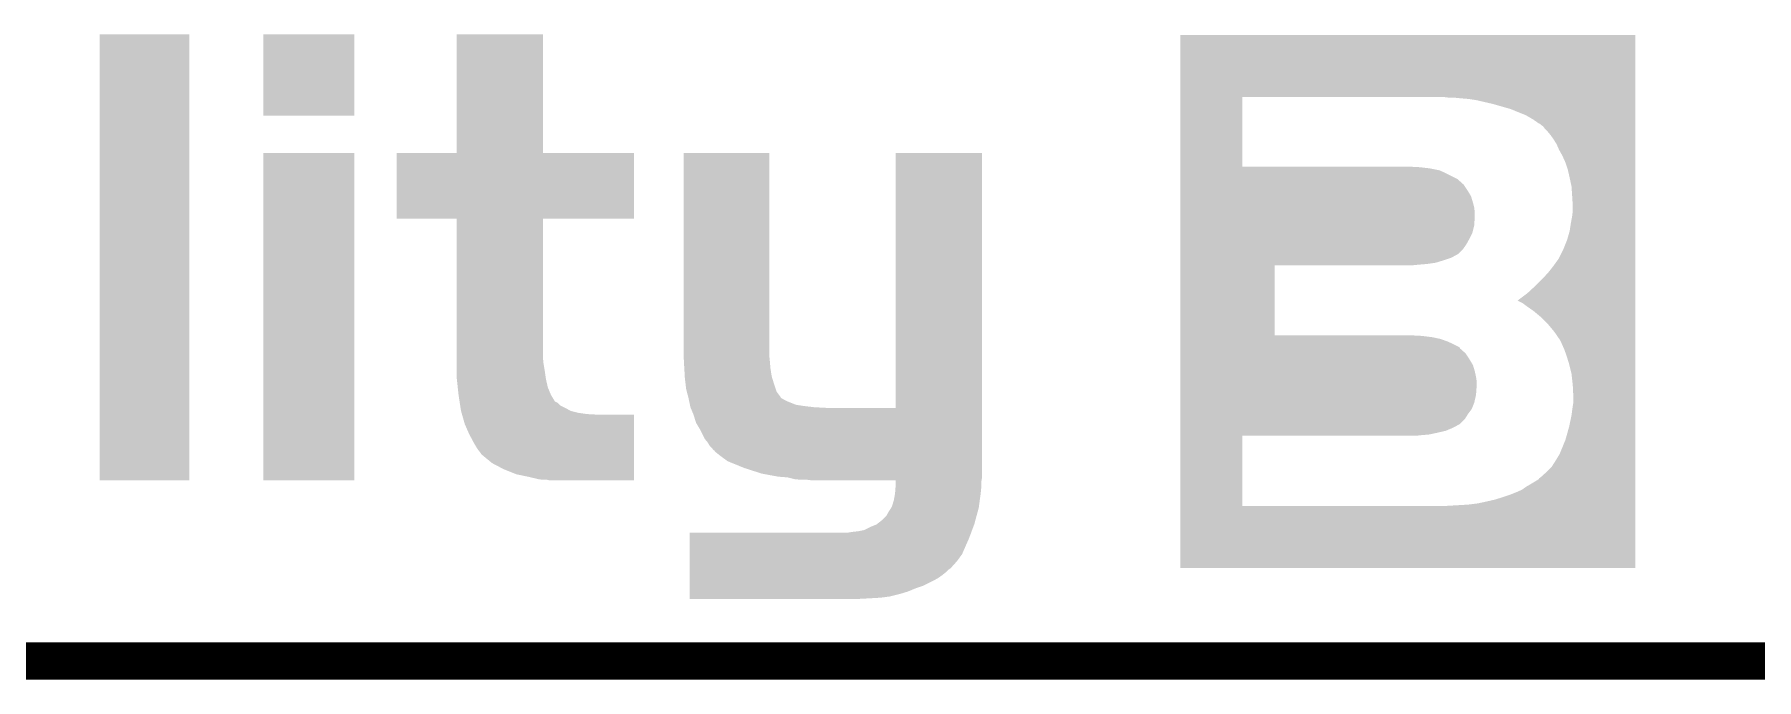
# Model space of a CAD drawing. Extents: x -0.05 to 0.95, y -0.15 to 1.54.
# Drawn here: x 0.3572 to 0.6349, y -0.153 to -0.049 of the extents above; entities that cross this region are included whole.
import ezdxf

# ---------------------------------------------------------------- set-up
doc = ezdxf.new("R2010")
doc.units = 0
doc.layers.add('AIR_QUALITY3_CLICK_V100_GKO', color=5, linetype='CONTINUOUS')
doc.layers.add('AIR_QUALITY3_CLICK_V100_GTO', color=14, linetype='CONTINUOUS')

msp = doc.modelspace()

# ---------------------------------------------------------------- linework, layer by layer
at = {"layer": 'AIR_QUALITY3_CLICK_V100_GKO', "const_width": 0.006}
for points in [[(-0.05, -0.15), (0.85, -0.15)], [(-0.05, -0.15), (0.8492, -0.15)]]:
    msp.add_lwpolyline(points, dxfattribs=at)
at = {"layer": 'AIR_QUALITY3_CLICK_V100_GTO'}
for points in [[(0.3677, -0.1209), (0.3677, -0.049), (0.3822, -0.1209), (0.3822, -0.049)], [(0.3677, -0.049), (0.3677, -0.049), (0.3822, -0.049), (0.3677, -0.049)], [(0.3941, -0.0621), (0.3941, -0.049), (0.4088, -0.0621), (0.4088, -0.049)], [(0.3941, -0.049), (0.3941, -0.049), (0.4088, -0.049), (0.3941, -0.049)], [(0.4253, -0.0681), (0.4253, -0.049), (0.4392, -0.0681), (0.4392, -0.049)], [(0.4253, -0.049), (0.4253, -0.049), (0.4392, -0.049), (0.4253, -0.049)], [(0.542, -0.0591), (0.542, -0.0491), (0.6154, -0.0591), (0.6154, -0.0491)], [(0.542, -0.0491), (0.542, -0.0491), (0.6154, -0.0491), (0.542, -0.0491)], [(0.542, -0.0703), (0.542, -0.0591), (0.552, -0.0703), (0.552, -0.0591)], [(0.542, -0.0591), (0.542, -0.0591), (0.552, -0.0591), (0.5846, -0.0591)], [(0.5854, -0.0592), (0.5846, -0.0591), (0.6154, -0.0592), (0.6154, -0.0591)], [(0.5873, -0.0593), (0.5863, -0.0592), (0.6154, -0.0593), (0.6154, -0.0592)], [(0.5885, -0.0594), (0.5873, -0.0593), (0.6154, -0.0594), (0.6154, -0.0593)], [(0.5898, -0.0596), (0.5885, -0.0594), (0.6154, -0.0596), (0.6154, -0.0594)], [(0.5924, -0.0602), (0.5898, -0.0596), (0.6154, -0.0602), (0.6154, -0.0596)], [(0.5952, -0.061), (0.5924, -0.0602), (0.6154, -0.061), (0.6154, -0.0602)], [(0.5977, -0.062), (0.5952, -0.061), (0.6154, -0.062), (0.6154, -0.061)], [(0.5989, -0.0627), (0.5977, -0.062), (0.6154, -0.0627), (0.6154, -0.062)], [(0.5999, -0.0634), (0.5989, -0.0627), (0.6154, -0.0634), (0.6154, -0.0627)], [(0.6002, -0.0636), (0.6, -0.0634), (0.6154, -0.0636), (0.6154, -0.0634)], [(0.6005, -0.0638), (0.6002, -0.0636), (0.6154, -0.0638), (0.6154, -0.0636)], [(0.6008, -0.0642), (0.6005, -0.0638), (0.6154, -0.0642), (0.6154, -0.0638)], [(0.6012, -0.0646), (0.6008, -0.0642), (0.6154, -0.0646), (0.6154, -0.0642)], [(0.6017, -0.0652), (0.6012, -0.0646), (0.6154, -0.0652), (0.6154, -0.0646)], [(0.6022, -0.0659), (0.6017, -0.0652), (0.6154, -0.0659), (0.6154, -0.0652)], [(0.6027, -0.0667), (0.6022, -0.0659), (0.6154, -0.0667), (0.6154, -0.0659)], [(0.3941, -0.1209), (0.3941, -0.0681), (0.4088, -0.1209), (0.4088, -0.0681)], [(0.3941, -0.0681), (0.3941, -0.0681), (0.4088, -0.0681), (0.3941, -0.0681)], [(0.4156, -0.0787), (0.4156, -0.0681), (0.4539, -0.0787), (0.4539, -0.0681)], [(0.4156, -0.0681), (0.4156, -0.0681), (0.4539, -0.0681), (0.4392, -0.0681)], [(0.4619, -0.1006), (0.4619, -0.0681), (0.4757, -0.1006), (0.4757, -0.0681)], [(0.4619, -0.0681), (0.4619, -0.0681), (0.4757, -0.0681), (0.4619, -0.0681)], [(0.4961, -0.1092), (0.4961, -0.0681), (0.51, -0.1092), (0.51, -0.0681)], [(0.4961, -0.0681), (0.4961, -0.0681), (0.51, -0.0681), (0.4961, -0.0681)], [(0.6031, -0.0676), (0.6027, -0.0667), (0.6154, -0.0676), (0.6154, -0.0667)], [(0.6036, -0.0685), (0.6031, -0.0676), (0.6154, -0.0685), (0.6154, -0.0676)], [(0.6041, -0.0696), (0.6036, -0.0685), (0.6154, -0.0696), (0.6154, -0.0685)], [(0.542, -0.0704), (0.542, -0.0703), (0.5806, -0.0704), (0.5787, -0.0703)], [(0.542, -0.0703), (0.542, -0.0703), (0.5787, -0.0703), (0.552, -0.0703)], [(0.542, -0.0706), (0.542, -0.0704), (0.5823, -0.0706), (0.5806, -0.0704)], [(0.542, -0.0709), (0.542, -0.0706), (0.5838, -0.0709), (0.5823, -0.0706)], [(0.542, -0.0714), (0.542, -0.0709), (0.5849, -0.0714), (0.5838, -0.0709)], [(0.542, -0.0723), (0.542, -0.0714), (0.5867, -0.0723), (0.5849, -0.0714)], [(0.6045, -0.0708), (0.6041, -0.0696), (0.6154, -0.0708), (0.6154, -0.0696)], [(0.6048, -0.0721), (0.6045, -0.0708), (0.6154, -0.0721), (0.6154, -0.0708)], [(0.6051, -0.0735), (0.6048, -0.0721), (0.6154, -0.0735), (0.6154, -0.0721)], [(0.542, -0.0724), (0.542, -0.0723), (0.5868, -0.0724), (0.5867, -0.0723)], [(0.542, -0.0732), (0.542, -0.0724), (0.5877, -0.0732), (0.5868, -0.0724)], [(0.542, -0.0741), (0.542, -0.0732), (0.5883, -0.0741), (0.5877, -0.0732)], [(0.542, -0.0751), (0.542, -0.0741), (0.5889, -0.0751), (0.5883, -0.0741)], [(0.6052, -0.075), (0.6051, -0.0735), (0.6154, -0.075), (0.6154, -0.0735)], [(0.542, -0.0761), (0.542, -0.0751), (0.5892, -0.0761), (0.5889, -0.0751)], [(0.542, -0.0769), (0.542, -0.0761), (0.5894, -0.0769), (0.5892, -0.0761)], [(0.542, -0.0777), (0.542, -0.0769), (0.5895, -0.0777), (0.5894, -0.0769)], [(0.542, -0.0784), (0.542, -0.0777), (0.5895, -0.0784), (0.5895, -0.0777)], [(0.6053, -0.0766), (0.6052, -0.075), (0.6154, -0.0766), (0.6154, -0.075)], [(0.6052, -0.0783), (0.6053, -0.0775), (0.6154, -0.0783), (0.6154, -0.0775)], [(0.6053, -0.0775), (0.6053, -0.0766), (0.6154, -0.0775), (0.6154, -0.0766)], [(0.4253, -0.101), (0.4253, -0.0787), (0.4392, -0.101), (0.4392, -0.0787)], [(0.4253, -0.0787), (0.4253, -0.0787), (0.4392, -0.0787), (0.4539, -0.0787)], [(0.542, -0.0798), (0.542, -0.0784), (0.5894, -0.0798), (0.5895, -0.0784)], [(0.542, -0.081), (0.542, -0.0798), (0.5891, -0.081), (0.5894, -0.0798)], [(0.6048, -0.0807), (0.605, -0.0794), (0.6154, -0.0807), (0.6154, -0.0794)], [(0.605, -0.0794), (0.6052, -0.0783), (0.6154, -0.0794), (0.6154, -0.0783)], [(0.542, -0.082), (0.542, -0.081), (0.5886, -0.082), (0.5891, -0.081)], [(0.542, -0.0829), (0.542, -0.082), (0.5881, -0.0829), (0.5886, -0.082)], [(0.542, -0.0836), (0.542, -0.0829), (0.5876, -0.0836), (0.5881, -0.0829)], [(0.6038, -0.0836), (0.6044, -0.0821), (0.6154, -0.0836), (0.6154, -0.0821)], [(0.6044, -0.0821), (0.6048, -0.0807), (0.6154, -0.0821), (0.6154, -0.0807)], [(0.542, -0.0844), (0.542, -0.0836), (0.5868, -0.0844), (0.5876, -0.0836)], [(0.542, -0.085), (0.542, -0.0844), (0.5857, -0.085), (0.5868, -0.0844)], [(0.542, -0.0854), (0.542, -0.085), (0.5845, -0.0854), (0.5857, -0.085)], [(0.542, -0.0858), (0.542, -0.0854), (0.5832, -0.0858), (0.5845, -0.0854)], [(0.542, -0.086), (0.542, -0.0858), (0.5818, -0.086), (0.5832, -0.0858)], [(0.542, -0.0861), (0.542, -0.086), (0.5806, -0.0861), (0.5818, -0.086)], [(0.542, -0.0862), (0.542, -0.0861), (0.5796, -0.0862), (0.5806, -0.0861)], [(0.6022, -0.0863), (0.6027, -0.0856), (0.6154, -0.0863), (0.6154, -0.0856)], [(0.6027, -0.0856), (0.603, -0.0852), (0.6154, -0.0856), (0.6154, -0.0852)], [(0.603, -0.0852), (0.6038, -0.0836), (0.6154, -0.0852), (0.6154, -0.0836)], [(0.542, -0.0975), (0.542, -0.0862), (0.5572, -0.0975), (0.5572, -0.0862)], [(0.542, -0.0862), (0.542, -0.0862), (0.5572, -0.0862), (0.5796, -0.0862)], [(0.5993, -0.0895), (0.6006, -0.0882), (0.6154, -0.0895), (0.6154, -0.0882)], [(0.6006, -0.0882), (0.6015, -0.0872), (0.6154, -0.0882), (0.6154, -0.0872)], [(0.6015, -0.0872), (0.6022, -0.0863), (0.6154, -0.0872), (0.6154, -0.0863)], [(0.5964, -0.0919), (0.598, -0.0907), (0.6154, -0.0919), (0.6154, -0.0907)], [(0.598, -0.0907), (0.5993, -0.0895), (0.6154, -0.0907), (0.6154, -0.0895)], [(0.5966, -0.092), (0.5965, -0.0919), (0.6154, -0.092), (0.6154, -0.0919)], [(0.5972, -0.0923), (0.5966, -0.092), (0.6154, -0.0923), (0.6154, -0.092)], [(0.598, -0.0929), (0.5972, -0.0923), (0.6154, -0.0929), (0.6154, -0.0923)], [(0.599, -0.0936), (0.598, -0.0929), (0.6154, -0.0936), (0.6154, -0.0929)], [(0.6002, -0.0946), (0.599, -0.0936), (0.6154, -0.0946), (0.6154, -0.0936)], [(0.6013, -0.0957), (0.6002, -0.0946), (0.6154, -0.0957), (0.6154, -0.0946)], [(0.6023, -0.0969), (0.6013, -0.0957), (0.6154, -0.0969), (0.6154, -0.0957)], [(0.6032, -0.0982), (0.6023, -0.0969), (0.6154, -0.0982), (0.6154, -0.0969)], [(0.542, -0.0976), (0.542, -0.0975), (0.581, -0.0976), (0.5791, -0.0975)], [(0.542, -0.0975), (0.542, -0.0975), (0.5791, -0.0975), (0.5572, -0.0975)], [(0.542, -0.0978), (0.542, -0.0976), (0.5826, -0.0978), (0.581, -0.0976)], [(0.542, -0.0981), (0.542, -0.0978), (0.584, -0.0981), (0.5826, -0.0978)], [(0.542, -0.0985), (0.542, -0.0981), (0.5851, -0.0985), (0.584, -0.0981)], [(0.542, -0.0989), (0.542, -0.0985), (0.586, -0.0989), (0.5851, -0.0985)], [(0.542, -0.0994), (0.542, -0.0989), (0.587, -0.0994), (0.586, -0.0989)], [(0.542, -0.0996), (0.542, -0.0994), (0.5871, -0.0996), (0.587, -0.0994)], [(0.542, -0.1004), (0.542, -0.0996), (0.588, -0.1004), (0.5871, -0.0996)], [(0.6035, -0.0988), (0.6032, -0.0982), (0.6154, -0.0988), (0.6154, -0.0982)], [(0.6039, -0.0997), (0.6035, -0.0988), (0.6154, -0.0997), (0.6154, -0.0988)], [(0.6043, -0.1008), (0.6039, -0.0997), (0.6154, -0.1008), (0.6154, -0.0997)], [(0.4253, -0.102), (0.4253, -0.101), (0.4393, -0.102), (0.4392, -0.101)], [(0.4253, -0.1032), (0.4253, -0.102), (0.4395, -0.1032), (0.4393, -0.102)], [(0.4619, -0.1007), (0.4619, -0.1006), (0.47571, -0.1007), (0.4757, -0.1006)], [(0.46194, -0.1016), (0.4619, -0.1007), (0.4758, -0.1016), (0.47571, -0.1007)], [(0.462, -0.1027), (0.46194, -0.1016), (0.47589, -0.1027), (0.4758, -0.1016)], [(0.46201, -0.1028), (0.462, -0.1027), (0.4759, -0.1028), (0.47589, -0.1027)], [(0.542, -0.1013), (0.542, -0.1004), (0.5886, -0.1013), (0.588, -0.1004)], [(0.542, -0.1023), (0.542, -0.1013), (0.5892, -0.1023), (0.5886, -0.1013)], [(0.542, -0.1033), (0.542, -0.1023), (0.5895, -0.1033), (0.5892, -0.1023)], [(0.6047, -0.1021), (0.6043, -0.1008), (0.6154, -0.1021), (0.6154, -0.1008)], [(0.6051, -0.1037), (0.6047, -0.1021), (0.6154, -0.1037), (0.6154, -0.1021)], [(0.4253, -0.1043), (0.4253, -0.1032), (0.43966, -0.1043), (0.4395, -0.1032)], [(0.42533, -0.1046), (0.4253, -0.1043), (0.4397, -0.1046), (0.43966, -0.1043)], [(0.42547, -0.1059), (0.42533, -0.1046), (0.44, -0.1059), (0.4397, -0.1046)], [(0.46208, -0.1041), (0.46201, -0.1028), (0.4761, -0.1041), (0.4759, -0.1028)], [(0.4621, -0.1044), (0.46208, -0.1041), (0.47619, -0.1044), (0.4761, -0.1041)], [(0.46222, -0.1054), (0.4621, -0.1044), (0.4765, -0.1054), (0.47619, -0.1044)], [(0.4623, -0.1061), (0.46222, -0.1054), (0.47673, -0.1061), (0.4765, -0.1054)], [(0.542, -0.1042), (0.542, -0.1033), (0.5897, -0.1042), (0.5895, -0.1033)], [(0.542, -0.1049), (0.542, -0.1042), (0.5898, -0.1049), (0.5897, -0.1042)], [(0.542, -0.1057), (0.542, -0.1049), (0.5898, -0.1057), (0.5898, -0.1049)], [(0.6053, -0.1055), (0.6051, -0.1037), (0.6154, -0.1055), (0.6154, -0.1037)], [(0.6054, -0.1075), (0.6053, -0.1055), (0.6154, -0.1075), (0.6154, -0.1055)], [(0.4256, -0.1071), (0.42547, -0.1059), (0.4405, -0.1071), (0.44, -0.1059)], [(0.42575, -0.1081), (0.4256, -0.1071), (0.4411, -0.1081), (0.4405, -0.1071)], [(0.42577, -0.1082), (0.42575, -0.1081), (0.4412, -0.1082), (0.4411, -0.1081)], [(0.4258, -0.1084), (0.42577, -0.1082), (0.4416, -0.1084), (0.4412, -0.1082)], [(0.46242, -0.1066), (0.4623, -0.1061), (0.4769, -0.1066), (0.47673, -0.1061)], [(0.46263, -0.1074), (0.46242, -0.1066), (0.4775, -0.1074), (0.4769, -0.1066)], [(0.46268, -0.1076), (0.46263, -0.1074), (0.4776, -0.1076), (0.4775, -0.1074)], [(0.4627, -0.1077), (0.46268, -0.1076), (0.4778, -0.1077), (0.4776, -0.1076)], [(0.46276, -0.108), (0.4627, -0.1077), (0.4783, -0.108), (0.4778, -0.1077)], [(0.46283, -0.1083), (0.46276, -0.108), (0.479, -0.1083), (0.4783, -0.108)], [(0.46291, -0.1087), (0.46283, -0.1083), (0.48, -0.1087), (0.479, -0.1083)], [(0.542, -0.1071), (0.542, -0.1057), (0.5897, -0.1071), (0.5898, -0.1057)], [(0.542, -0.1084), (0.542, -0.1071), (0.5894, -0.1084), (0.5897, -0.1071)], [(0.6053, -0.1089), (0.6054, -0.1083), (0.6154, -0.1089), (0.6154, -0.1083)], [(0.6054, -0.1083), (0.6054, -0.1075), (0.6154, -0.1083), (0.6154, -0.1075)], [(0.42586, -0.1088), (0.4258, -0.1084), (0.442, -0.1088), (0.4416, -0.1084)], [(0.42592, -0.1092), (0.42586, -0.1088), (0.4428, -0.1092), (0.442, -0.1088)], [(0.426, -0.1097), (0.42592, -0.1092), (0.4437, -0.1097), (0.4428, -0.1092)], [(0.42609, -0.11), (0.426, -0.1097), (0.4449, -0.11), (0.4437, -0.1097)], [(0.42614, -0.1102), (0.42609, -0.11), (0.4463, -0.1102), (0.4449, -0.11)], [(0.42617, -0.1103), (0.42614, -0.1102), (0.4481, -0.1103), (0.4463, -0.1102)], [(0.4266, -0.1118), (0.42617, -0.1103), (0.4539, -0.1118), (0.4539, -0.1103)], [(0.42617, -0.1103), (0.42617, -0.1103), (0.4539, -0.1103), (0.4481, -0.1103)], [(0.46296, -0.1089), (0.46291, -0.1087), (0.4813, -0.1089), (0.48, -0.1087)], [(0.463, -0.1091), (0.46296, -0.1089), (0.483, -0.1091), (0.4813, -0.1089)], [(0.46304, -0.1092), (0.463, -0.1091), (0.4849, -0.1092), (0.483, -0.1091)], [(0.4635, -0.1103), (0.46304, -0.1092), (0.51, -0.1103), (0.51, -0.1092)], [(0.4639, -0.1116), (0.4635, -0.1103), (0.51, -0.1116), (0.51, -0.1103)], [(0.542, -0.1094), (0.542, -0.1084), (0.589, -0.1094), (0.5894, -0.1084)], [(0.542, -0.1102), (0.542, -0.1094), (0.5884, -0.1102), (0.589, -0.1094)], [(0.542, -0.111), (0.542, -0.1102), (0.5879, -0.111), (0.5884, -0.1102)], [(0.542, -0.1118), (0.542, -0.111), (0.5871, -0.1118), (0.5879, -0.111)], [(0.6047, -0.1123), (0.6051, -0.1104), (0.6154, -0.1123), (0.6154, -0.1104)], [(0.6051, -0.1104), (0.6052, -0.1096), (0.6154, -0.1104), (0.6154, -0.1096)], [(0.6052, -0.1096), (0.6053, -0.1089), (0.6154, -0.1096), (0.6154, -0.1089)], [(0.4273, -0.1134), (0.4266, -0.1118), (0.4539, -0.1134), (0.4539, -0.1118)], [(0.4281, -0.1149), (0.4273, -0.1134), (0.4539, -0.1149), (0.4539, -0.1134)], [(0.4645, -0.1126), (0.4639, -0.1116), (0.51, -0.1126), (0.51, -0.1116)], [(0.4653, -0.1142), (0.4645, -0.1126), (0.51, -0.1142), (0.51, -0.1126)], [(0.542, -0.1124), (0.542, -0.1118), (0.586, -0.1124), (0.5871, -0.1118)], [(0.542, -0.1129), (0.542, -0.1124), (0.5848, -0.1129), (0.586, -0.1124)], [(0.542, -0.1132), (0.542, -0.1129), (0.5835, -0.1132), (0.5848, -0.1129)], [(0.542, -0.1135), (0.542, -0.1132), (0.5821, -0.1135), (0.5835, -0.1132)], [(0.542, -0.1136), (0.542, -0.1135), (0.5809, -0.1136), (0.5821, -0.1135)], [(0.542, -0.1137), (0.542, -0.1136), (0.58, -0.1137), (0.5809, -0.1136)], [(0.542, -0.125), (0.542, -0.1137), (0.552, -0.125), (0.552, -0.1137)], [(0.542, -0.1137), (0.542, -0.1137), (0.552, -0.1137), (0.58, -0.1137)], [(0.6041, -0.1144), (0.6047, -0.1123), (0.6154, -0.1144), (0.6154, -0.1123)], [(0.4287, -0.1159), (0.4281, -0.1149), (0.4539, -0.1159), (0.4539, -0.1149)], [(0.4291, -0.1164), (0.4287, -0.1159), (0.4539, -0.1164), (0.4539, -0.1159)], [(0.4293, -0.1167), (0.4291, -0.1164), (0.4539, -0.1167), (0.4539, -0.1164)], [(0.4658, -0.1148), (0.4653, -0.1142), (0.51, -0.1148), (0.51, -0.1142)], [(0.4661, -0.1153), (0.4658, -0.1148), (0.51, -0.1153), (0.51, -0.1148)], [(0.4665, -0.1157), (0.4661, -0.1153), (0.51, -0.1157), (0.51, -0.1153)], [(0.4667, -0.116), (0.4665, -0.1157), (0.51, -0.116), (0.51, -0.1157)], [(0.4669, -0.1161), (0.4667, -0.116), (0.51, -0.1161), (0.51, -0.116)], [(0.4669, -0.1162), (0.4669, -0.1161), (0.51, -0.1162), (0.51, -0.1161)], [(0.4679, -0.117), (0.4669, -0.1162), (0.51, -0.117), (0.51, -0.1162)], [(0.6026, -0.1176), (0.6032, -0.1166), (0.6154, -0.1176), (0.6154, -0.1166)], [(0.6032, -0.1166), (0.6041, -0.1144), (0.6154, -0.1166), (0.6154, -0.1144)], [(0.431, -0.1181), (0.4293, -0.1167), (0.4539, -0.1181), (0.4539, -0.1167)], [(0.4329, -0.1191), (0.431, -0.1181), (0.4539, -0.1191), (0.4539, -0.1181)], [(0.4349, -0.1199), (0.4329, -0.1191), (0.4539, -0.1199), (0.4539, -0.1191)], [(0.469, -0.1178), (0.4679, -0.117), (0.51, -0.1178), (0.51, -0.117)], [(0.4717, -0.1189), (0.469, -0.1178), (0.51, -0.1189), (0.51, -0.1178)], [(0.47388, -0.1196), (0.4717, -0.1189), (0.51, -0.1196), (0.51, -0.1189)], [(0.601, -0.1196), (0.6019, -0.1187), (0.6154, -0.1196), (0.6154, -0.1187)], [(0.6019, -0.1187), (0.6026, -0.1176), (0.6154, -0.1187), (0.6154, -0.1176)], [(0.4368, -0.1203), (0.4349, -0.1199), (0.4539, -0.1203), (0.4539, -0.1199)], [(0.4385, -0.1207), (0.4368, -0.1203), (0.4539, -0.1207), (0.4539, -0.1203)], [(0.4392, -0.1208), (0.4385, -0.1207), (0.4539, -0.1208), (0.4539, -0.1207)], [(0.4403, -0.1209), (0.4399, -0.1208), (0.4539, -0.1209), (0.4539, -0.1208)], [(0.4745, -0.1198), (0.47388, -0.1196), (0.51, -0.1198), (0.51, -0.1196)], [(0.4772, -0.1203), (0.4745, -0.1198), (0.51, -0.1203), (0.51, -0.1198)], [(0.4786, -0.1204), (0.4772, -0.1203), (0.51, -0.1204), (0.51, -0.1203)], [(0.4794, -0.1206), (0.4786, -0.1204), (0.51, -0.1206), (0.51, -0.1204)], [(0.4798, -0.1207), (0.4794, -0.1206), (0.50998, -0.1207), (0.51, -0.1206)], [(0.4809, -0.1208), (0.4798, -0.1207), (0.50997, -0.1208), (0.50998, -0.1207)], [(0.4827, -0.1209), (0.4819, -0.1208), (0.50995, -0.1209), (0.50997, -0.1208)], [(0.496, -0.123), (0.49607, -0.1221), (0.50981, -0.123), (0.5099, -0.1221)], [(0.49607, -0.1221), (0.4961, -0.1217), (0.5099, -0.1221), (0.5099, -0.1217)], [(0.4961, -0.1212), (0.4961, -0.1209), (0.5099, -0.1212), (0.50995, -0.1209)], [(0.4961, -0.1217), (0.4961, -0.1212), (0.5099, -0.1217), (0.5099, -0.1212)], [(0.5971, -0.1224), (0.5978, -0.1219), (0.6154, -0.1224), (0.6154, -0.1219)], [(0.5978, -0.1219), (0.5985, -0.1215), (0.6154, -0.1219), (0.6154, -0.1215)], [(0.5985, -0.1215), (0.5995, -0.1209), (0.6154, -0.1215), (0.6154, -0.1209)], [(0.5995, -0.1209), (0.5998, -0.1207), (0.6154, -0.1209), (0.6154, -0.1207)], [(0.5998, -0.1207), (0.5999, -0.1205), (0.6154, -0.1207), (0.6154, -0.1205)], [(0.6, -0.1205), (0.601, -0.1196), (0.6154, -0.1205), (0.6154, -0.1196)], [(0.4955, -0.1251), (0.4958, -0.1241), (0.50953, -0.1251), (0.50966, -0.1241)], [(0.4958, -0.1241), (0.49598, -0.1231), (0.50966, -0.1241), (0.5098, -0.1231)], [(0.49598, -0.1231), (0.496, -0.123), (0.5098, -0.1231), (0.50981, -0.123)], [(0.585, -0.125), (0.5884, -0.1248), (0.6154, -0.125), (0.6154, -0.1248)], [(0.5884, -0.1248), (0.59, -0.1246), (0.6154, -0.1248), (0.6154, -0.1246)], [(0.59, -0.1246), (0.5914, -0.1243), (0.6154, -0.1246), (0.6154, -0.1243)], [(0.5914, -0.1243), (0.5927, -0.124), (0.6154, -0.1243), (0.6154, -0.124)], [(0.5927, -0.124), (0.594, -0.1236), (0.6154, -0.124), (0.6154, -0.1236)], [(0.594, -0.1236), (0.5952, -0.1232), (0.6154, -0.1236), (0.6154, -0.1232)], [(0.5952, -0.1232), (0.5962, -0.1228), (0.6154, -0.1232), (0.6154, -0.1228)], [(0.5962, -0.1228), (0.5971, -0.1224), (0.6154, -0.1228), (0.6154, -0.1224)], [(0.49313, -0.1279), (0.4939, -0.1273), (0.5088, -0.1279), (0.50896, -0.1273)], [(0.4939, -0.1273), (0.4946, -0.1266), (0.50896, -0.1273), (0.50915, -0.1266)], [(0.4946, -0.1266), (0.495, -0.1259), (0.50915, -0.1266), (0.50934, -0.1259)], [(0.495, -0.1259), (0.49538, -0.1253), (0.50934, -0.1259), (0.5095, -0.1253)], [(0.49538, -0.1253), (0.4955, -0.1251), (0.5095, -0.1253), (0.50953, -0.1251)], [(0.542, -0.135), (0.542, -0.125), (0.6154, -0.135), (0.6154, -0.125)], [(0.542, -0.125), (0.542, -0.125), (0.585, -0.125), (0.552, -0.125)], [(0.4629, -0.1303), (0.4629, -0.1293), (0.5079, -0.1303), (0.50828, -0.1293)], [(0.4629, -0.1328), (0.4629, -0.1303), (0.5068, -0.1328), (0.5079, -0.1303)], [(0.4885, -0.1293), (0.4891, -0.1292), (0.50828, -0.1293), (0.50831, -0.1292)], [(0.4891, -0.1292), (0.49, -0.1291), (0.50831, -0.1292), (0.50835, -0.1291)], [(0.49, -0.1291), (0.491, -0.1289), (0.50835, -0.1291), (0.50843, -0.1289)], [(0.491, -0.1289), (0.492, -0.1284), (0.50843, -0.1289), (0.50861, -0.1284)], [(0.492, -0.1284), (0.493, -0.128), (0.50861, -0.1284), (0.50876, -0.128)], [(0.493, -0.128), (0.49313, -0.1279), (0.50876, -0.128), (0.5088, -0.1279)], [(0.4629, -0.1339), (0.4629, -0.1328), (0.506, -0.1339), (0.5068, -0.1328)], [(0.4629, -0.1349), (0.4629, -0.1339), (0.5051, -0.1349), (0.506, -0.1339)], [(0.4629, -0.1351), (0.4629, -0.1349), (0.5049, -0.1351), (0.5051, -0.1349)], [(0.4629, -0.1353), (0.4629, -0.1351), (0.5046, -0.1353), (0.5049, -0.1351)], [(0.4629, -0.1357), (0.4629, -0.1353), (0.5042, -0.1357), (0.5046, -0.1353)], [(0.4629, -0.1361), (0.4629, -0.1357), (0.5037, -0.1361), (0.5042, -0.1357)], [(0.4629, -0.1366), (0.4629, -0.1361), (0.503, -0.1366), (0.5037, -0.1361)], [(0.4629, -0.137), (0.4629, -0.1366), (0.5023, -0.137), (0.503, -0.1366)], [(0.4629, -0.1379), (0.4629, -0.137), (0.5005, -0.1379), (0.5023, -0.137)], [(0.4629, -0.1383), (0.4629, -0.1379), (0.4993, -0.1383), (0.5005, -0.1379)], [(0.4629, -0.1388), (0.4629, -0.1383), (0.4981, -0.1388), (0.4993, -0.1383)], [(0.4629, -0.1392), (0.4629, -0.1388), (0.4968, -0.1392), (0.4981, -0.1388)], [(0.4629, -0.1396), (0.4629, -0.1392), (0.4952, -0.1396), (0.4968, -0.1392)], [(0.4629, -0.1398), (0.4629, -0.1396), (0.4937, -0.1398), (0.4952, -0.1396)], [(0.4629, -0.1399), (0.4629, -0.1398), (0.492, -0.1399), (0.4937, -0.1398)], [(0.4629, -0.14), (0.4629, -0.1399), (0.49012, -0.14), (0.492, -0.1399)], [(0.4901, -0.14), (0.4629, -0.14), (0.4901, -0.14), (0.49012, -0.14)]]:
    msp.add_solid(points, dxfattribs=at)

doc.saveas('drawing.dxf')
